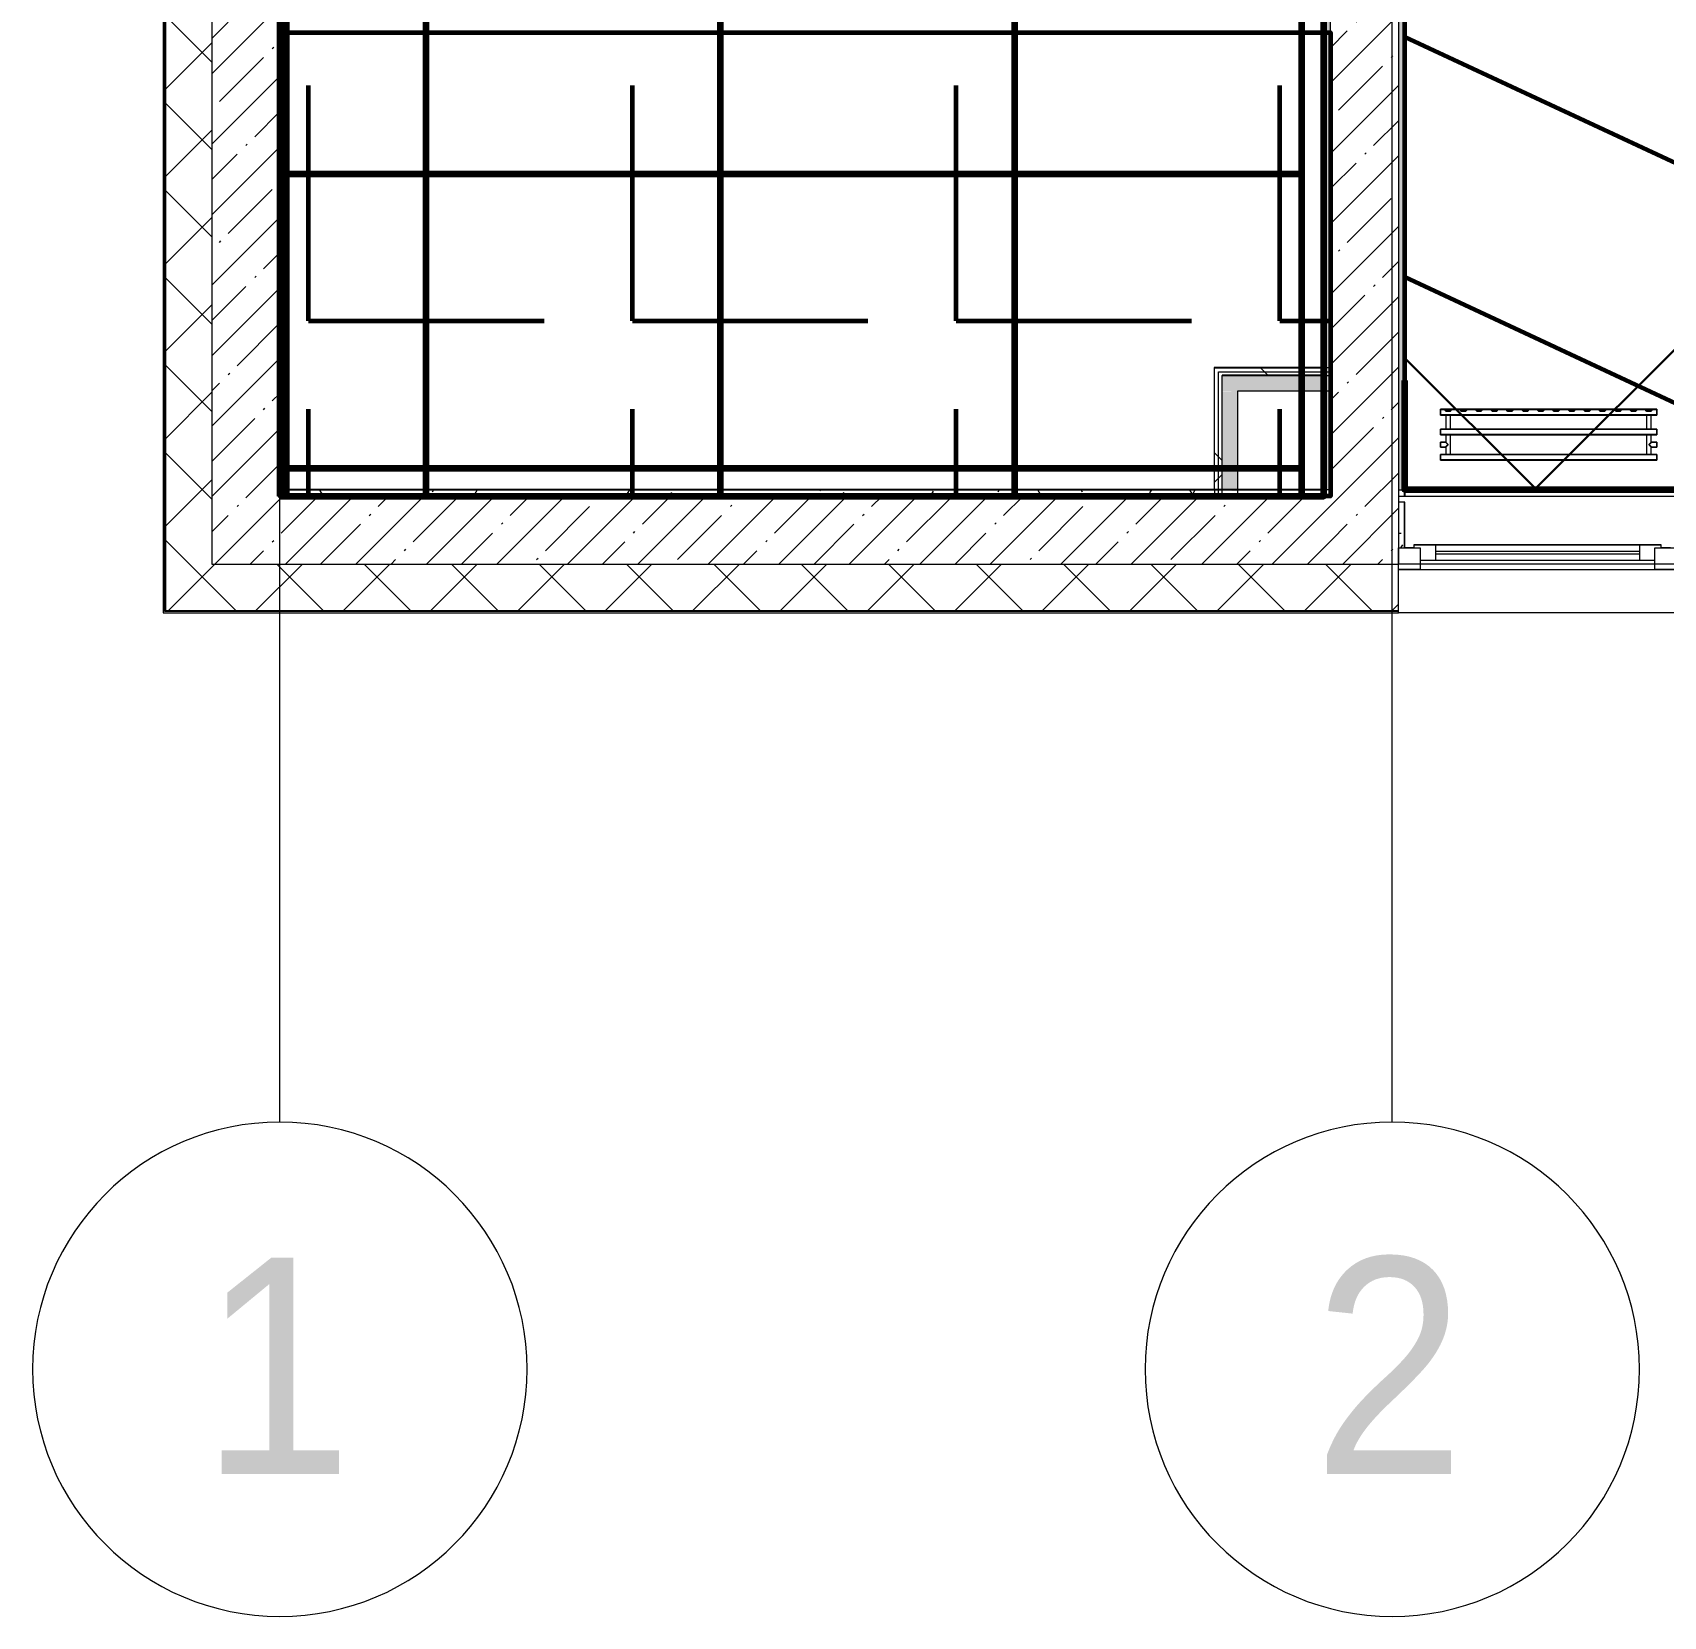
# Model space of a CAD drawing. Header units: millimetres. Extents: x -164500 to 426394, y -23753 to 102118.
# Drawn here: x 148082 to 153359, y -3507 to 1619 of the extents above; entities that cross this region are included whole.
import ezdxf

# ---------------------------------------------------------------- set-up
doc = ezdxf.new("R2010")
doc.units = ezdxf.units.MM
for name, color, linetype, lineweight in [('0) шлифовка', 5, 'Continuous', 60), ('1.4) Плинтус ПЛ-4', 6, 'Continuous', 60), ('336 лестницы', 150, 'Continuous', 120), ('374 ПК-4', 211, 'Continuous', 120), ('474 плитка КР-1.1 лестницы', 150, 'Continuous', 60), ('5.3) Л-7 Линолеум 4 вып', 230, 'Continuous', 30), ('7.7) Плинтус', 222, 'Continuous', 90), ('A-GLAZ', 7, 'Continuous', 9), ('A-GLAZ-1', 7, 'Continuous', 5), ('A-WALL', 7, 'Continuous', 5), ('I-WALL', 7, 'Continuous', 5), ('S-STRS-MBND', 7, 'Continuous', 9), ('Оси', 7, 'Continuous', 9), ('Оси-1', 7, 'Continuous', 20)]:
    doc.layers.add(name, color=color, linetype=linetype, lineweight=lineweight)
doc.layers.add('2) защита вин плитк', color=6, linetype='Continuous')
doc.layers.add('3.2.3) Нал-ой пол 4 вып', color=3, linetype='Continuous')
for name, color, linetype, lineweight, true_color in [('A-WALL-1', 9, 'Continuous', 5, 0x808080), ('A-WALL-FNSH-1', 9, 'Continuous', 5, 0x808080), ('M-EQPM-1', 7, 'Continuous', 9, 0xb2b2b2)]:
    doc.layers.add(name, color=color, linetype=linetype, lineweight=lineweight, true_color=true_color)
doc.styles.add('Arial', font='arial.ttf', dxfattribs={"width": 0.9, "height": 700})
pattern_1 = [(45, (148772.12, -0.94), (-141.42136, 141.42136), []), (135, (148772.12, -0.94), (-141.42136, -141.42136), [])]
pattern_2 = [(45, (148772.12, -0.94), (-114.0493, 114.0493), []), (45, (148886.17, -0.94), (-114.0493, 114.0493), [201.612, -40.322, 6.706, -33.617])]
pattern_3 = [(0, (148772.123, -0.94), (243.84, 60.96), [20.117, -162.763, 20.117, -162.763, -975.36]), (0, (148772.123, -0.94), (243.84, 60.96), [-365.76, 20.117, -345.643, 20.117, -162.763, -426.72]), (0, (148772.123, -0.94), (243.84, 60.96), [-914.4, 20.117, -101.803, 20.117, -284.683]), (120, (148863.563, 29.54), (-174.7129, 180.69163), [20.117, -162.763, 20.117, -162.763, -975.36]), (120, (148863.563, 29.54), (-174.7129, 180.69163), [-365.76, 20.117, -345.643, 20.117, -162.763, -426.72]), (120, (148863.563, 29.54), (-174.7129, 180.69163), [-914.4, 20.117, -101.803, 20.117, -284.683]), (240, (148894.043, 151.46), (-69.1271, -241.65163), [20.117, -162.763, 20.117, -162.763, -975.36]), (240, (148894.043, 151.46), (-69.1271, -241.65163), [-365.76, 20.117, -345.643, 20.117, -162.763, -426.72]), (240, (148894.043, 151.46), (-69.1271, -241.65163), [-914.4, 20.117, -101.803, 20.117, -284.683])]
pattern_4 = [(45, (148772.12, -0.94), (-212.132, 212.132), []), (135, (148772.12, -0.94), (-212.132, -212.132), [])]
pattern_5 = [(45, (148903.1, 14959), (-1347.04, 1347.04), [])]

# ---------------------------------------------------------------- blocks, each defined once
blk = doc.blocks.new('radiator_prado_classic_z_tip_30_po exemplyaru - Classic Z Тип 30-500-30677903-Объем проектирования 2 этажа')
at = {"layer": 'M-EQPM-1'}
for p, q in [((0, -64), (0, -82)), ((0, -64), (700, -64)), ((700, -64), (0, -64)), ((0, -82), (0, -64)), ((0, -82), (700, -82)), ((18.5, -82), (0, -82)), ((17.5, -82), (17.5, -106.5)), ((17.5, -82), (17.5, -106.5)), ((17.5, -82), (17.8, -82)), ((18.5, -82), (17.5, -82)), ((17.5, -82), (18.5, -82)), ((19.7, -82), (17.5, -82)), ((17.8, -82), (18.5, -82)), ((18.5, -82), (32.2, -82)), ((23.1, -82), (18.5, -82)), ((18.5, -82), (19.7, -82)), ((19.7, -82), (32.2, -82)), ((32.5, -82), (19.7, -82)), ((32.2, -82), (23.1, -82)), ((32.2, -82), (32.5, -82)), ((32.5, -82), (32.2, -82)), ((32.2, -82), (32.5, -82)), ((667.8, -82), (32.2, -82)), ((32.5, -146), (32.5, -82)), ((32.5, -146), (32.5, -82)), ((667.5, -82), (667.5, -146)), ((667.5, -82), (667.5, -146)), ((667.5, -82), (667.8, -82)), ((681.5, -82), (667.5, -82)), ((667.5, -82), (667.8, -82)), ((667.8, -82), (667.5, -82)), ((667.8, -82), (681.5, -82)), ((667.8, -82), (681.5, -82)), ((668.5, -82), (667.8, -82)), ((669.7, -82), (668.5, -82)), ((671.2, -82), (669.7, -82)), ((681.5, -82), (671.2, -82)), ((681.5, -82), (682.5, -82)), ((682.5, -82), (681.5, -82)), ((681.5, -82), (682.5, -82)), ((682.5, -82), (681.5, -82)), ((700, -82), (681.5, -82)), ((682.5, -106.5), (682.5, -82)), ((682.5, -106.5), (682.5, -82)), ((700, -82), (700, -64)), ((700, -64), (700, -82)), ((17.5, -106.5), (0, -106.5)), ((17.5, -106.5), (0, -106.5)), ((0, -121.5), (0, -106.5)), ((0, -106.5), (0, -107.5)), ((0, -107.5), (0, -110.3)), ((0, -107.5), (0, -108.7)), ((0, -110.3), (0, -107.5)), ((0, -107.5), (0, -107.5)), ((0, -108.7), (0, -110.3)), ((0, -110.3), (0, -120.5)), ((0, -110.3), (0, -114)), ((0, -114), (0, -110.3)), ((0, -114), (0, -117.8)), ((0, -120.5), (0, -114)), ((0, -117.8), (0, -119.3)), ((0, -119.3), (0, -120.5)), ((0, -120.5), (0, -121.5)), ((0, -120.5), (0, -120.5)), ((0, -121.5), (17.5, -121.5)), ((0, -121.5), (17.5, -121.5)), ((0, -146), (0, -164)), ((700, -146), (0, -146)), ((0, -146), (18.5, -146)), ((0, -164), (0, -146)), ((17.5, -121.5), (17.5, -146)), ((17.5, -121.5), (17.5, -146)), ((17.8, -146), (17.5, -146)), ((17.5, -146), (18.5, -146)), ((18.5, -146), (17.5, -146)), ((17.5, -146), (19.7, -146)), ((18.5, -146), (17.8, -146)), ((32.2, -146), (18.5, -146)), ((18.5, -146), (19.7, -146)), ((31.5, -146), (18.5, -146)), ((19.7, -146), (23.1, -146)), ((19.7, -146), (32.5, -146)), ((23.1, -146), (25, -146)), ((25, -146), (32.2, -146)), ((32.2, -146), (31.5, -146)), ((32.5, -146), (32.2, -146)), ((32.2, -146), (32.5, -146)), ((32.5, -146), (32.2, -146)), ((32.2, -146), (667.8, -146)), ((667.8, -146), (667.5, -146)), ((667.5, -146), (681.5, -146)), ((667.8, -146), (667.5, -146)), ((667.5, -146), (667.8, -146)), ((669.7, -146), (667.8, -146)), ((681.5, -146), (667.8, -146)), ((667.8, -146), (668.5, -146)), ((668.5, -146), (681.5, -146)), ((673.1, -146), (669.7, -146)), ((676.9, -146), (673.1, -146)), ((681.5, -146), (676.9, -146)), ((682.2, -146), (681.5, -146)), ((681.5, -146), (682.5, -146)), ((682.5, -146), (681.5, -146)), ((681.5, -146), (682.5, -146)), ((681.5, -146), (700, -146)), ((682.5, -146), (682.2, -146)), ((700, -106.5), (682.5, -106.5)), ((700, -106.5), (682.5, -106.5)), ((682.5, -146), (682.5, -121.5)), ((682.5, -121.5), (700, -121.5)), ((682.5, -146), (682.5, -121.5)), ((682.5, -121.5), (700, -121.5)), ((700, -107.5), (700, -106.5)), ((700, -106.5), (700, -121.5)), ((700, -107.5), (700, -106.5)), ((700, -106.5), (700, -107.5)), ((700, -120.5), (700, -107.5)), ((700, -120.5), (700, -107.5)), ((700, -107.5), (700, -110.3)), ((700, -110.3), (700, -114)), ((700, -114), (700, -117.8)), ((700, -117.8), (700, -120.5)), ((700, -121.5), (700, -120.5)), ((700, -121.5), (700, -120.5)), ((700, -120.5), (700, -121.5)), ((700, -164), (700, -146)), ((700, -146), (700, -164)), ((0, -164), (700, -164)), ((17.8, -164), (0, -164)), ((700, -210), (0, -210)), ((0, -210), (0, -228)), ((0, -228), (0, -210)), ((0, -210), (17.8, -210)), ((17.5, -164), (17.5, -210)), ((17.5, -164), (17.5, -210)), ((17.5, -164), (17.8, -164)), ((17.8, -164), (17.5, -164)), ((17.5, -164), (17.8, -164)), ((31.5, -164), (17.5, -164)), ((17.8, -210), (17.5, -210)), ((17.5, -210), (17.8, -210)), ((17.8, -210), (17.5, -210)), ((17.5, -210), (17.8, -210)), ((17.8, -164), (32.2, -164)), ((19.7, -164), (17.8, -164)), ((17.8, -164), (31.5, -164)), ((26.9, -210), (17.8, -210)), ((17.8, -210), (32.2, -210)), ((31.5, -210), (17.8, -210)), ((17.8, -210), (18.5, -210)), ((18.5, -210), (21.3, -210)), ((23.1, -164), (19.7, -164)), ((21.3, -210), (32.2, -210)), ((32.2, -164), (23.1, -164)), ((30.3, -210), (26.9, -210)), ((32.2, -210), (30.3, -210)), ((31.5, -164), (32.2, -164)), ((32.5, -164), (31.5, -164)), ((32.5, -210), (31.5, -210)), ((32.2, -164), (32.5, -164)), ((32.5, -164), (32.2, -164)), ((32.2, -164), (32.5, -164)), ((667.8, -164), (32.2, -164)), ((32.5, -210), (32.2, -210)), ((32.2, -210), (32.5, -210)), ((32.2, -210), (32.5, -210)), ((32.2, -210), (667.8, -210)), ((32.5, -210), (32.5, -164)), ((32.5, -210), (32.5, -164)), ((667.5, -164), (667.5, -210)), ((667.5, -164), (667.5, -210)), ((667.5, -164), (667.8, -164)), ((680.3, -164), (667.5, -164)), ((667.5, -164), (667.8, -164)), ((667.8, -164), (667.5, -164)), ((668.5, -210), (667.5, -210)), ((667.5, -210), (667.8, -210)), ((667.8, -210), (667.5, -210)), ((667.5, -210), (667.8, -210)), ((667.8, -164), (676.9, -164)), ((667.8, -164), (682.2, -164)), ((668.5, -164), (667.8, -164)), ((667.8, -210), (673.1, -210)), ((675, -210), (667.8, -210)), ((667.8, -210), (682.2, -210)), ((671.2, -164), (668.5, -164)), ((682.5, -210), (668.5, -210)), ((675, -164), (671.2, -164)), ((673.1, -210), (676.9, -210)), ((682.2, -164), (675, -164)), ((682.2, -210), (675, -210)), ((676.9, -164), (682.2, -164)), ((676.9, -210), (682.2, -210)), ((682.5, -164), (680.3, -164)), ((682.2, -164), (682.5, -164)), ((682.2, -164), (682.5, -164)), ((682.5, -164), (682.2, -164)), ((700, -164), (682.2, -164)), ((682.2, -210), (682.5, -210)), ((682.5, -210), (682.2, -210)), ((682.2, -210), (682.5, -210)), ((682.2, -210), (700, -210)), ((682.5, -210), (682.5, -164)), ((682.5, -210), (682.5, -164)), ((700, -228), (700, -210)), ((700, -210), (700, -228)), ((0, -228), (700, -228)), ((12.5, -228), (0, -228)), ((17.5, -223), (12.5, -228)), ((17.5, -223), (12.5, -228)), ((37.5, -228), (12.5, -228)), ((37.5, -228), (12.5, -228)), ((12.5, -228), (37.5, -228)), ((17.5, -223), (32.5, -223)), ((32.5, -223), (17.5, -223)), ((37.5, -228), (32.5, -223)), ((32.5, -223), (37.5, -228)), ((62.5, -228), (37.5, -228)), ((67.5, -223), (62.5, -228)), ((67.5, -223), (62.5, -228)), ((87.5, -228), (62.5, -228)), ((87.5, -228), (62.5, -228)), ((62.5, -228), (87.5, -228)), ((67.5, -223), (82.5, -223)), ((82.5, -223), (67.5, -223)), ((87.5, -228), (82.5, -223)), ((82.5, -223), (87.5, -228)), ((112.5, -228), (87.5, -228)), ((117.5, -223), (112.5, -228)), ((117.5, -223), (112.5, -228)), ((137.5, -228), (112.5, -228)), ((137.5, -228), (112.5, -228)), ((112.5, -228), (137.5, -228)), ((117.5, -223), (132.5, -223)), ((132.5, -223), (117.5, -223)), ((137.5, -228), (132.5, -223)), ((132.5, -223), (137.5, -228)), ((162.5, -228), (137.5, -228)), ((167.5, -223), (162.5, -228)), ((167.5, -223), (162.5, -228)), ((187.5, -228), (162.5, -228)), ((187.5, -228), (162.5, -228)), ((162.5, -228), (187.5, -228)), ((167.5, -223), (182.5, -223)), ((182.5, -223), (167.5, -223)), ((187.5, -228), (182.5, -223)), ((182.5, -223), (187.5, -228)), ((212.5, -228), (187.5, -228)), ((217.5, -223), (212.5, -228)), ((217.5, -223), (212.5, -228)), ((237.5, -228), (212.5, -228)), ((237.5, -228), (212.5, -228)), ((212.5, -228), (237.5, -228)), ((217.5, -223), (232.5, -223)), ((232.5, -223), (217.5, -223)), ((237.5, -228), (232.5, -223)), ((232.5, -223), (237.5, -228)), ((262.5, -228), (237.5, -228)), ((267.5, -223), (262.5, -228)), ((267.5, -223), (262.5, -228)), ((287.5, -228), (262.5, -228)), ((287.5, -228), (262.5, -228)), ((262.5, -228), (287.5, -228)), ((267.5, -223), (282.5, -223)), ((282.5, -223), (267.5, -223)), ((287.5, -228), (282.5, -223)), ((282.5, -223), (287.5, -228)), ((312.5, -228), (287.5, -228)), ((317.5, -223), (312.5, -228)), ((317.5, -223), (312.5, -228)), ((337.5, -228), (312.5, -228)), ((337.5, -228), (312.5, -228)), ((312.5, -228), (337.5, -228)), ((317.5, -223), (332.5, -223)), ((332.5, -223), (317.5, -223)), ((337.5, -228), (332.5, -223)), ((332.5, -223), (337.5, -228)), ((362.5, -228), (337.5, -228)), ((367.5, -223), (362.5, -228)), ((367.5, -223), (362.5, -228)), ((387.5, -228), (362.5, -228)), ((387.5, -228), (362.5, -228)), ((362.5, -228), (387.5, -228)), ((367.5, -223), (382.5, -223)), ((382.5, -223), (367.5, -223)), ((387.5, -228), (382.5, -223)), ((382.5, -223), (387.5, -228)), ((412.5, -228), (387.5, -228)), ((417.5, -223), (412.5, -228)), ((417.5, -223), (412.5, -228)), ((437.5, -228), (412.5, -228)), ((437.5, -228), (412.5, -228)), ((412.5, -228), (437.5, -228)), ((417.5, -223), (432.5, -223)), ((432.5, -223), (417.5, -223)), ((437.5, -228), (432.5, -223)), ((432.5, -223), (437.5, -228)), ((462.5, -228), (437.5, -228)), ((467.5, -223), (462.5, -228)), ((467.5, -223), (462.5, -228)), ((487.5, -228), (462.5, -228)), ((487.5, -228), (462.5, -228)), ((462.5, -228), (487.5, -228)), ((467.5, -223), (482.5, -223)), ((482.5, -223), (467.5, -223)), ((487.5, -228), (482.5, -223)), ((482.5, -223), (487.5, -228)), ((512.5, -228), (487.5, -228)), ((517.5, -223), (512.5, -228)), ((517.5, -223), (512.5, -228)), ((537.5, -228), (512.5, -228)), ((537.5, -228), (512.5, -228)), ((512.5, -228), (537.5, -228)), ((517.5, -223), (532.5, -223)), ((532.5, -223), (517.5, -223)), ((537.5, -228), (532.5, -223)), ((532.5, -223), (537.5, -228)), ((562.5, -228), (537.5, -228)), ((567.5, -223), (562.5, -228)), ((567.5, -223), (562.5, -228)), ((587.5, -228), (562.5, -228)), ((587.5, -228), (562.5, -228)), ((562.5, -228), (587.5, -228)), ((567.5, -223), (582.5, -223)), ((582.5, -223), (567.5, -223)), ((587.5, -228), (582.5, -223)), ((582.5, -223), (587.5, -228)), ((612.5, -228), (587.5, -228)), ((617.5, -223), (612.5, -228)), ((612.5, -228), (617.5, -223)), ((637.5, -228), (612.5, -228)), ((637.5, -228), (612.5, -228)), ((612.5, -228), (637.5, -228)), ((617.5, -223), (632.5, -223)), ((632.5, -223), (617.5, -223)), ((637.5, -228), (632.5, -223)), ((632.5, -223), (637.5, -228)), ((662.5, -228), (637.5, -228)), ((667.5, -223), (662.5, -228)), ((667.5, -223), (662.5, -228)), ((687.5, -228), (662.5, -228)), ((687.5, -228), (662.5, -228)), ((662.5, -228), (687.5, -228)), ((667.5, -223), (682.5, -223)), ((682.5, -223), (667.5, -223)), ((687.5, -228), (682.5, -223)), ((682.5, -223), (687.5, -228)), ((700, -228), (687.5, -228))]:
    blk.add_line(p, q, dxfattribs=at)
for points, knots in [([(18.5, -107.5), (18.4, -107.4), (18.3, -107.3), (18.1, -107.1), (17.9, -106.9), (17.8, -106.8), (17.7, -106.7), (17.5, -106.5), (17.5, -106.5), (17.5, -106.5)], [0.7142857, 0.7142857, 0.7142857, 0.7142857, 0.75, 0.7857143, 0.8214286, 0.8571429, 0.8928571, 0.9285714, 1, 1, 1, 1]), ([(17.5, -106.5), (17.5, -106.5), (17.5, -106.5), (17.7, -106.7), (17.8, -106.8), (17.9, -106.9), (18.1, -107.1), (18.3, -107.3), (18.4, -107.4), (18.5, -107.5)], [0, 0, 0, 0, 0.0714286, 0.1071429, 0.1428571, 0.1785714, 0.2142857, 0.25, 0.2857143, 0.2857143, 0.2857143, 0.2857143]), ([(17.5, -106.5), (17.5, -106.5), (17.5, -106.5), (17.7, -106.7), (17.8, -106.8), (17.9, -106.9), (18.1, -107.1), (18.3, -107.3), (18.4, -107.4), (18.5, -107.5)], [0, 0, 0, 0, 0.0714286, 0.1071429, 0.1428571, 0.1785714, 0.2142857, 0.25, 0.2857143, 0.2857143, 0.2857143, 0.2857143]), ([(25, -114), (24.5, -113.5), (23.6, -112.6), (22.4, -111.4), (21.6, -110.6), (21.1, -110.1), (20.8, -109.8), (20.5, -109.5), (20.2, -109.2), (19.8, -108.9), (19.6, -108.6), (19.3, -108.3), (19, -108), (18.7, -107.7), (18.5, -107.5), (18.3, -107.3), (18.1, -107.1), (17.9, -106.9), (17.8, -106.8), (17.7, -106.7), (17.5, -106.5), (17.5, -106.5), (17.5, -106.5)], [0, 0, 0, 0, 0.142857, 0.285714, 0.357143, 0.392857, 0.428571, 0.464286, 0.5, 0.535714, 0.571429, 0.607143, 0.642857, 0.678571, 0.714286, 0.75, 0.785714, 0.821429, 0.857143, 0.892857, 0.928571, 1, 1, 1, 1]), ([(17.5, -121.5), (17.5, -121.5), (17.5, -121.5), (17.7, -121.3), (17.8, -121.2), (17.9, -121.1), (18.1, -120.9), (18.3, -120.7), (18.5, -120.5), (18.7, -120.3), (19, -120), (19.3, -119.7), (19.6, -119.4), (19.8, -119.1), (20.3, -118.7), (20.7, -118.3), (21.1, -117.9), (21.6, -117.4), (22.4, -116.6), (23.6, -115.4), (24.5, -114.5), (25, -114)], [0, 0, 0, 0, 0.071429, 0.107143, 0.142857, 0.178571, 0.214286, 0.25, 0.285714, 0.321429, 0.357143, 0.392857, 0.428571, 0.464286, 0.5, 0.571429, 0.607143, 0.642857, 0.714286, 0.857143, 1, 1, 1, 1]), ([(17.5, -121.5), (17.5, -121.5), (17.5, -121.5), (17.7, -121.3), (17.8, -121.2), (17.9, -121.1), (18.1, -120.9), (18.3, -120.7), (18.4, -120.6), (18.5, -120.5)], [0, 0, 0, 0, 0.0714286, 0.1071429, 0.1428571, 0.1785714, 0.2142857, 0.25, 0.2857143, 0.2857143, 0.2857143, 0.2857143]), ([(18.5, -120.5), (18.4, -120.6), (18.3, -120.7), (18.1, -120.9), (17.9, -121.1), (17.8, -121.2), (17.7, -121.3), (17.5, -121.5), (17.5, -121.5), (17.5, -121.5)], [0.7142857, 0.7142857, 0.7142857, 0.7142857, 0.75, 0.7857143, 0.8214286, 0.8571429, 0.8928571, 0.9285714, 1, 1, 1, 1]), ([(18.5, -120.5), (18.4, -120.6), (18.3, -120.7), (18.1, -120.9), (17.9, -121.1), (17.8, -121.2), (17.7, -121.3), (17.5, -121.5), (17.5, -121.5), (17.5, -121.5)], [0.7142857, 0.7142857, 0.7142857, 0.7142857, 0.75, 0.7857143, 0.8214286, 0.8571429, 0.8928571, 0.9285714, 1, 1, 1, 1]), ([(22.1, -111.1), (21.9, -110.9), (21.6, -110.6), (21.1, -110.1), (20.8, -109.8), (20.5, -109.5), (20.2, -109.2), (19.9, -108.8), (19.7, -108.7), (19.6, -108.6)], [0.2857143, 0.2857143, 0.2857143, 0.2857143, 0.3571429, 0.3928571, 0.4285714, 0.4642857, 0.5, 0.5357143, 0.5714286, 0.5714286, 0.5714286, 0.5714286]), ([(19.6, -108.6), (19.7, -108.7), (19.9, -108.8), (20.3, -109.3), (20.7, -109.7), (21.1, -110.1), (21.6, -110.6), (21.9, -110.9), (22.1, -111.1)], [0.4285714, 0.4285714, 0.4285714, 0.4285714, 0.4642857, 0.5, 0.5714286, 0.6071429, 0.6428571, 0.7142857, 0.7142857, 0.7142857, 0.7142857]), ([(19.6, -108.6), (19.7, -108.7), (19.8, -108.9), (20.3, -109.3), (20.6, -109.6), (20.8, -109.8)], [0.4285714, 0.4285714, 0.4285714, 0.4285714, 0.4642857, 0.5, 0.5714286, 0.5714286, 0.5714286, 0.5714286]), ([(19.6, -119.4), (19.7, -119.3), (19.9, -119.2), (20.3, -118.7), (20.7, -118.3), (21.1, -117.9), (21.6, -117.4), (21.9, -117.1), (22.1, -116.9)], [0.4285714, 0.4285714, 0.4285714, 0.4285714, 0.4642857, 0.5, 0.5714286, 0.6071429, 0.6428571, 0.7142857, 0.7142857, 0.7142857, 0.7142857]), ([(22.1, -116.9), (21.9, -117.1), (21.6, -117.4), (21.1, -117.9), (20.8, -118.2), (20.5, -118.5), (20.2, -118.8), (19.9, -119.2), (19.7, -119.3), (19.6, -119.4)], [0.2857143, 0.2857143, 0.2857143, 0.2857143, 0.3571429, 0.3928571, 0.4285714, 0.4642857, 0.5, 0.5357143, 0.5714286, 0.5714286, 0.5714286, 0.5714286]), ([(22.1, -116.9), (21.9, -117.1), (21.6, -117.4), (21.1, -117.9), (20.8, -118.2), (20.5, -118.5), (20.2, -118.8), (19.8, -119.1), (19.7, -119.3), (19.6, -119.4)], [0.2857143, 0.2857143, 0.2857143, 0.2857143, 0.3571429, 0.3928571, 0.4285714, 0.4642857, 0.5, 0.5357143, 0.5714286, 0.5714286, 0.5714286, 0.5714286]), ([(20.8, -109.8), (20.9, -109.9), (21.1, -110.1), (21.6, -110.6), (21.9, -110.9), (22.1, -111.1)], [0.5714286, 0.5714286, 0.5714286, 0.5714286, 0.6071429, 0.6428571, 0.7142857, 0.7142857, 0.7142857, 0.7142857]), ([(675, -114), (675.5, -113.5), (676.4, -112.6), (677.6, -111.4), (678.4, -110.6), (678.9, -110.1), (679.2, -109.8), (679.5, -109.5), (679.8, -109.2), (680.1, -108.8), (680.4, -108.6), (680.7, -108.3), (681, -108), (681.3, -107.7), (681.5, -107.5), (681.7, -107.3), (681.9, -107.1), (682.1, -106.9), (682.2, -106.8), (682.3, -106.7), (682.5, -106.5), (682.5, -106.5), (682.5, -106.5)], [0, 0, 0, 0, 0.142857, 0.285714, 0.357143, 0.392857, 0.428571, 0.464286, 0.5, 0.535714, 0.571429, 0.607143, 0.642857, 0.678571, 0.714286, 0.75, 0.785714, 0.821429, 0.857143, 0.892857, 0.928571, 1, 1, 1, 1]), ([(682.5, -121.5), (682.5, -121.5), (682.5, -121.5), (682.3, -121.3), (682.2, -121.2), (682.1, -121.1), (681.9, -120.9), (681.7, -120.7), (681.5, -120.5), (681.3, -120.3), (681, -120), (680.7, -119.7), (680.4, -119.4), (680.1, -119.2), (679.7, -118.7), (679.3, -118.3), (678.9, -117.9), (678.4, -117.4), (677.6, -116.6), (676.4, -115.4), (675.5, -114.5), (675, -114)], [0, 0, 0, 0, 0.071429, 0.107143, 0.142857, 0.178571, 0.214286, 0.25, 0.285714, 0.321429, 0.357143, 0.392857, 0.428571, 0.464286, 0.5, 0.571429, 0.607143, 0.642857, 0.714286, 0.857143, 1, 1, 1, 1]), ([(680.4, -108.6), (680.3, -108.7), (680.1, -108.8), (679.7, -109.3), (679.3, -109.7), (678.9, -110.1), (678.4, -110.6), (678.1, -110.9), (677.9, -111.1)], [0.4285714, 0.4285714, 0.4285714, 0.4285714, 0.4642857, 0.5, 0.5714286, 0.6071429, 0.6428571, 0.7142857, 0.7142857, 0.7142857, 0.7142857]), ([(680.4, -108.6), (680.3, -108.7), (680.1, -108.8), (679.7, -109.3), (679.3, -109.7), (678.9, -110.1), (678.4, -110.6), (678.1, -110.9), (677.9, -111.1)], [0.4285714, 0.4285714, 0.4285714, 0.4285714, 0.4642857, 0.5, 0.5714286, 0.6071429, 0.6428571, 0.7142857, 0.7142857, 0.7142857, 0.7142857]), ([(677.9, -111.1), (678.1, -110.9), (678.4, -110.6), (678.9, -110.1), (679.1, -109.9), (679.2, -109.8)], [0.2857143, 0.2857143, 0.2857143, 0.2857143, 0.3571429, 0.3928571, 0.4285714, 0.4285714, 0.4285714, 0.4285714]), ([(677.9, -116.9), (678.1, -117.1), (678.4, -117.4), (678.9, -117.9), (679.2, -118.2), (679.5, -118.5), (679.8, -118.8), (680.1, -119.2), (680.3, -119.3), (680.4, -119.4)], [0.2857143, 0.2857143, 0.2857143, 0.2857143, 0.3571429, 0.3928571, 0.4285714, 0.4642857, 0.5, 0.5357143, 0.5714286, 0.5714286, 0.5714286, 0.5714286]), ([(677.9, -116.9), (678.1, -117.1), (678.4, -117.4), (678.9, -117.9), (679.2, -118.2), (679.5, -118.5), (679.8, -118.8), (680.1, -119.2), (680.3, -119.3), (680.4, -119.4)], [0.2857143, 0.2857143, 0.2857143, 0.2857143, 0.3571429, 0.3928571, 0.4285714, 0.4642857, 0.5, 0.5357143, 0.5714286, 0.5714286, 0.5714286, 0.5714286]), ([(680.4, -119.4), (680.3, -119.3), (680.1, -119.2), (679.7, -118.7), (679.3, -118.3), (678.9, -117.9), (678.4, -117.4), (678.1, -117.1), (677.9, -116.9)], [0.4285714, 0.4285714, 0.4285714, 0.4285714, 0.4642857, 0.5, 0.5714286, 0.6071429, 0.6428571, 0.7142857, 0.7142857, 0.7142857, 0.7142857]), ([(682.5, -106.5), (682.5, -106.5), (682.5, -106.5), (682.3, -106.7), (682.2, -106.8), (682.1, -106.9), (681.9, -107.1), (681.7, -107.3), (681.6, -107.4), (681.5, -107.5)], [0, 0, 0, 0, 0.0714286, 0.1071429, 0.1428571, 0.1785714, 0.2142857, 0.25, 0.2857143, 0.2857143, 0.2857143, 0.2857143]), ([(682.5, -106.5), (682.5, -106.5), (682.5, -106.5), (682.3, -106.7), (682.2, -106.8), (682.1, -106.9), (681.9, -107.1), (681.7, -107.3), (681.6, -107.4), (681.5, -107.5)], [0, 0, 0, 0, 0.0714286, 0.1071429, 0.1428571, 0.1785714, 0.2142857, 0.25, 0.2857143, 0.2857143, 0.2857143, 0.2857143]), ([(681.5, -107.5), (681.6, -107.4), (681.7, -107.3), (681.9, -107.1), (682.1, -106.9), (682.2, -106.8), (682.3, -106.7), (682.5, -106.5), (682.5, -106.5), (682.5, -106.5)], [0.7142857, 0.7142857, 0.7142857, 0.7142857, 0.75, 0.7857143, 0.8214286, 0.8571429, 0.8928571, 0.9285714, 1, 1, 1, 1]), ([(681.5, -120.5), (681.6, -120.6), (681.7, -120.7), (681.9, -120.9), (682.1, -121.1), (682.2, -121.2), (682.3, -121.3), (682.5, -121.5), (682.5, -121.5), (682.5, -121.5)], [0.7142857, 0.7142857, 0.7142857, 0.7142857, 0.75, 0.7857143, 0.8214286, 0.8571429, 0.8928571, 0.9285714, 1, 1, 1, 1]), ([(681.5, -120.5), (681.6, -120.6), (681.7, -120.7), (681.9, -120.9), (682.1, -121.1), (682.2, -121.2), (682.3, -121.3), (682.5, -121.5), (682.5, -121.5), (682.5, -121.5)], [0.7142857, 0.7142857, 0.7142857, 0.7142857, 0.75, 0.7857143, 0.8214286, 0.8571429, 0.8928571, 0.9285714, 1, 1, 1, 1]), ([(682.5, -121.5), (682.5, -121.5), (682.5, -121.5), (682.3, -121.3), (682.2, -121.2), (682.1, -121.1), (681.9, -120.9), (681.7, -120.7), (681.6, -120.6), (681.5, -120.5)], [0, 0, 0, 0, 0.0714286, 0.1071429, 0.1428571, 0.1785714, 0.2142857, 0.25, 0.2857143, 0.2857143, 0.2857143, 0.2857143])]:
    blk.add_open_spline(points, degree=3, knots=knots, dxfattribs=at)
for points in [[(19.6, -108.6), (19.5, -108.5), (19.3, -108.3), (19, -108), (18.7, -107.7), (18.6, -107.6), (18.5, -107.5)], [(18.5, -107.5), (18.6, -107.6), (18.7, -107.7), (19, -108), (19.3, -108.3), (19.5, -108.5), (19.6, -108.6)], [(18.5, -107.5), (18.6, -107.6), (18.7, -107.7), (19, -108), (19.3, -108.3), (19.5, -108.5), (19.6, -108.6)], [(18.5, -120.5), (18.6, -120.4), (18.7, -120.3), (19, -120), (19.3, -119.7), (19.5, -119.5), (19.6, -119.4)], [(19.6, -119.4), (19.5, -119.5), (19.3, -119.7), (19, -120), (18.7, -120.3), (18.6, -120.4), (18.5, -120.5)], [(19.6, -119.4), (19.5, -119.5), (19.3, -119.7), (19, -120), (18.7, -120.3), (18.6, -120.4), (18.5, -120.5)], [(25, -114), (24.5, -113.5), (23.6, -112.6), (22.6, -111.6), (22.1, -111.1)], [(22.1, -111.1), (22.6, -111.6), (23.1, -112.1), (23.6, -112.6)], [(22.1, -111.1), (22.6, -111.6), (23.6, -112.6), (24.5, -113.5), (25, -114)], [(22.1, -116.9), (22.6, -116.4), (23.6, -115.4), (24.5, -114.5), (25, -114)], [(25, -114), (24.5, -114.5), (23.6, -115.4), (22.6, -116.4), (22.1, -116.9)], [(23.6, -115.4), (23.1, -115.9), (22.6, -116.4), (22.1, -116.9)], [(23.6, -112.6), (24, -113), (24.5, -113.5), (25, -114)], [(25, -114), (24.5, -114.5), (24, -115), (23.6, -115.4)], [(677.9, -111.1), (677.4, -111.6), (676.4, -112.6), (675.5, -113.5), (675, -114)], [(677.9, -111.1), (677.4, -111.6), (676.4, -112.6), (675.5, -113.5), (675, -114)], [(675, -114), (675.5, -113.5), (676, -113), (676.4, -112.6)], [(675, -114), (675.5, -114.5), (676.4, -115.4), (677.4, -116.4), (677.9, -116.9)], [(675, -114), (675.5, -114.5), (676.4, -115.4), (677.4, -116.4), (677.9, -116.9)], [(677.9, -116.9), (677.4, -116.4), (676.4, -115.4), (675.5, -114.5), (675, -114)], [(676.4, -112.6), (676.9, -112.1), (677.4, -111.6), (677.9, -111.1)], [(679.2, -109.8), (679.3, -109.7), (679.5, -109.5), (679.8, -109.2), (680.1, -108.8), (680.3, -108.7), (680.4, -108.6)], [(681.5, -107.5), (681.4, -107.6), (681.3, -107.7), (681, -108), (680.7, -108.3), (680.5, -108.5), (680.4, -108.6)], [(681.5, -107.5), (681.4, -107.6), (681.3, -107.7), (681, -108), (680.7, -108.3), (680.5, -108.5), (680.4, -108.6)], [(680.4, -108.6), (680.5, -108.5), (680.7, -108.3), (681, -108), (681.3, -107.7), (681.4, -107.6), (681.5, -107.5)], [(680.4, -119.4), (680.5, -119.5), (680.7, -119.7), (681, -120), (681.3, -120.3), (681.4, -120.4), (681.5, -120.5)], [(680.4, -119.4), (680.5, -119.5), (680.7, -119.7), (681, -120), (681.3, -120.3), (681.4, -120.4), (681.5, -120.5)], [(681.5, -120.5), (681.4, -120.4), (681.3, -120.3), (681, -120), (680.7, -119.7), (680.5, -119.5), (680.4, -119.4)]]:
    blk.add_open_spline(points, degree=3, dxfattribs=at)
blk = doc.blocks.new('120_Окно_СКБ_1Ст - 120_Окно_СКБ_1Ст 900х2500_h_-22445987-Объем проектирования 2 этажа')
at = {"layer": 'A-GLAZ'}
for p, q in [((-450, -127), (-450, -57)), ((-450, -57), (-380, -57)), ((-380, -57), (-380, -127)), ((380, -87), (-380, -87)), ((-380, -87), (-380, -127)), ((-330, -137), (-330, -87)), ((330, -137), (330, -87)), ((380, -127), (380, -57)), ((380, -57), (450, -57)), ((380, -127), (380, -87)), ((450, -57), (450, -127)), ((-380, -127), (-450, -127)), ((-380, -127), (-400, -127)), ((-400, -127), (-400, -137)), ((-400, -137), (400, -137)), ((400, -137), (-400, -137)), ((450, -127), (380, -127)), ((400, -127), (380, -127)), ((400, -137), (400, -127))]:
    blk.add_line(p, q, dxfattribs=at)
at = {"layer": 'A-GLAZ-1'}
for p, q in [((450, -57), (-450, -57)), ((-430, -127), (-400, -127)), ((-330, -107), (330, -107)), ((330, -117), (-330, -117)), ((400, -127), (430, -127))]:
    blk.add_line(p, q, dxfattribs=at)
blk = doc.blocks.new('Ось сетки - D8-29747960-Объем проектирования 2 этажа')
at = {"layer": 'Оси-1'}
for start, end in [(360, 180), (180, 360)]:
    blk.add_arc((0, 0), 4, start, end, dxfattribs=at)

msp = doc.modelspace()

# ---------------------------------------------------------------- hatches: boundary and pattern name
at = {"layer": '0) шлифовка', "true_color": 0x2776bb}
h = msp.add_hatch(dxfattribs=at)
h.set_pattern_fill('ANSI31', color=152, scale=222, angle=110)
h.set_pattern_definition([(155, (148903.1, 14959), (-297.882, -638.81), [])])
h.paths.add_polyline_path([(156811.123, 7279), (156411.123, 7279), (156411.123, 7679), (152523.123, 7679), (152523.123, 141), (153402.123, 141), (155581.123, 141), (155581.123, 500), (155581.123, 521), (157053.123, 521), (157053.123, 141), (160431.123, 141), (160431.123, 521), (161161.123, 521), (161161.123, 7049), (160224.123, 7049), (160224.123, 7672), (159440.123, 7672), (159440.123, 7050), (159440.123, 7049), (158531.123, 7049), (158531.123, 7679), (157653.123, 7679), (157653.123, 7049), (156811.123, 7049)])
at = {"layer": '2) защита вин плитк'}
h = msp.add_hatch(dxfattribs=at)
h.set_pattern_fill('ANSI31', color=256, scale=600)
h.set_pattern_definition(pattern_5)
h.paths.add_polyline_path([(156811.123, 7279), (156411.123, 7279), (156411.123, 7679), (152523.123, 7679), (152523.123, 141), (153402.123, 141), (155581.123, 141), (155581.123, 500), (155581.123, 521), (157053.123, 521), (157053.123, 141), (160431.123, 141), (160431.123, 521), (161161.123, 521), (161161.123, 7049), (160224.123, 7049), (160224.123, 7672), (159440.123, 7672), (159440.123, 7050), (159440.123, 7049), (158531.123, 7049), (158531.123, 7679), (157653.123, 7679), (157653.123, 7049), (156811.123, 7049)])
at = {"layer": '3.2.3) Нал-ой пол 4 вып'}
h = msp.add_hatch(dxfattribs=at)
h.set_pattern_fill('ANSI31', color=256, scale=600)
h.set_pattern_definition(pattern_5)
h.paths.add_polyline_path([(156811.123, 7279), (156411.123, 7279), (156411.123, 7679), (152523.123, 7679), (152523.123, 141), (153402.123, 141), (155581.123, 141), (155581.123, 500), (155581.123, 521), (157053.123, 521), (157053.123, 141), (160431.123, 141), (160431.123, 521), (161161.123, 521), (161161.123, 7049), (160224.123, 7049), (160224.123, 7672), (159440.123, 7672), (159440.123, 7050), (159440.123, 7049), (158531.123, 7049), (158531.123, 7679), (157653.123, 7679), (157653.123, 7049), (156811.123, 7049)])
at = {"layer": '336 лестницы'}
h = msp.add_hatch(dxfattribs=at)
h.set_pattern_fill('ANSI37', color=256, scale=300, angle=45)
h.set_pattern_definition([(90, (205553.1, 26879), (-952.5, 0), []), (180, (205553.1, 26879), (-6e-14, -952.5), [])])
h.paths.add_polyline_path([(148882.123, 119.059), (152189.047, 119.059), (152189.047, 5362.834), (148882.123, 5362.834)])
at = {"layer": '474 плитка КР-1.1 лестницы'}
h = msp.add_hatch(dxfattribs=at)
h.set_pattern_fill('ANGLE', color=256, scale=150)
h.set_pattern_definition([(0, (205553.1, 26879), (0, 1047.75), [762, -285.75]), (90, (205553.1, 26879), (-1047.75, 6e-14), [762, -285.75])])
h.paths.add_polyline_path([(148882.123, 1619.059), (152282.123, 1619.059), (152282.123, 119.059), (148882.123, 119.059)])
at = {"layer": '5.3) Л-7 Линолеум 4 вып'}
h = msp.add_hatch(dxfattribs=at)
h.set_pattern_fill('ANSI37', color=256, scale=600)
h.set_pattern_definition([(45, (148903.1, 14959), (-1347.04, 1347.04), []), (135, (148903.1, 14959), (-1347.04, -1347.04), [])])
h.paths.add_polyline_path([(156811.123, 7279), (156411.123, 7279), (156411.123, 7679), (152523.123, 7679), (152523.123, 141), (153402.123, 141), (155581.123, 141), (155581.123, 500), (155581.123, 521), (157053.123, 521), (157053.123, 141), (160431.123, 141), (160431.123, 521), (161161.123, 521), (161161.123, 7049), (160224.123, 7049), (160224.123, 7672), (159440.123, 7672), (159440.123, 7050), (159440.123, 7049), (158531.123, 7049), (158531.123, 7679), (157653.123, 7679), (157653.123, 7049), (156811.123, 7049)])
at = {"layer": 'A-WALL'}
h = msp.add_hatch(dxfattribs=at)
h.set_pattern_fill('FP_24', color=256, style=0, pattern_type=2)
h.set_pattern_definition(pattern_1)
h.paths.add_polyline_path([(148662.123, -100.941), (148662.123, 5219.059), (148512.123, 5219.059), (148512.123, -100.941)])
h.paths.add_polyline_path([(148644.123, 7319.059), (148662.123, 7319.059), (148662.123, 8519.059), (148512.123, 8519.059), (148512.123, 7319.059)])
h.paths.add_polyline_path([(148512.123, 10619.059), (148662.123, 10619.059), (148662.123, 11519.059), (148512.123, 11519.059), (148512.123, 10848.945)])
h.paths.add_polyline_path([(148512.123, 13119.059), (148662.123, 13119.059), (148662.123, 15349.059), (148512.123, 15349.059), (148512.123, 13925.641)])
h = msp.add_hatch(dxfattribs=at)
h.set_pattern_fill('FP_24', color=256, style=0, pattern_type=2)
h.set_pattern_definition(pattern_1)
h.paths.add_polyline_path([(224252.123, -250.941), (224472.123, -250.941), (224472.123, -100.941), (220332.123, -100.941), (220332.123, -250.941), (224048.58, -250.941)])
h.paths.add_polyline_path([(216098.502, -250.941), (219432.123, -250.941), (219432.123, -100.941), (215832.123, -100.941), (215832.123, -250.941)])
h.paths.add_polyline_path([(214182.123, -250.941), (214932.123, -250.941), (214932.123, -100.941), (213932.123, -100.941), (213932.123, -250.941)])
h.paths.add_polyline_path([(210182.123, -250.941), (210832.123, -250.941), (210832.123, -100.941), (209682.123, -100.941), (209682.123, -250.941)])
h.paths.add_polyline_path([(207582.123, -250.941), (207582.123, -100.941), (206832.123, -100.941), (206832.123, -250.941), (207425.689, -250.941)])
h.paths.add_polyline_path([(205182.123, -250.941), (205932.123, -250.941), (205932.123, -100.941), (205182.123, -100.941), (205182.123, -118.941)])
h.paths.add_polyline_path([(200682.123, -250.941), (202082.123, -250.941), (202082.123, -100.941), (200682.123, -100.941)])
h.paths.add_polyline_path([(196584.673, -250.941), (197582.123, -250.941), (197582.123, -100.941), (196182.123, -100.941), (196182.123, -250.941)])
h.paths.add_polyline_path([(191682.123, -250.941), (192808.457, -250.941), (192808.457, -100.941), (191432.123, -100.941), (191432.123, -250.941), (191525.533, -250.941)])
h.paths.add_polyline_path([(194082.123, -250.941), (194082.123, -100.941), (193708.457, -100.941), (193708.457, -250.941)])
h.paths.add_polyline_path([(187262.123, -250.941), (188332.123, -250.941), (188332.123, -100.941), (186762.123, -100.941), (186762.123, -250.941), (187189.127, -250.941)])
h.paths.add_polyline_path([(181782.123, -250.941), (182642.123, -250.941), (182642.123, -100.941), (181782.123, -100.941), (181782.123, -118.941)])
h.paths.add_polyline_path([(183575.455, -250.941), (184662.123, -250.941), (184662.123, -100.941), (183542.123, -100.941), (183542.123, -250.941)])
h.paths.add_polyline_path([(178516.314, -250.941), (179682.123, -250.941), (179682.123, -100.941), (177981.867, -100.941), (177981.867, -250.941)])
h.paths.add_polyline_path([(171288.97, -250.941), (171482.123, -250.941), (171482.123, -100.941), (170382.123, -100.941), (170382.123, -250.941), (171282.123, -250.941)])
h.paths.add_polyline_path([(174902.642, -250.941), (175181.867, -250.941), (175181.867, -100.941), (173582.123, -100.941), (173582.123, -250.941), (174332.123, -250.941)])
h.paths.add_polyline_path([(165432.123, -250.941), (166032.123, -250.941), (166032.123, -100.941), (164882.123, -100.941), (164882.123, -250.941)])
h.paths.add_polyline_path([(167582.123, -250.941), (167582.123, -100.941), (166932.123, -100.941), (166932.123, -250.941), (166952.564, -250.941)])
h.paths.add_polyline_path([(160932.123, -250.941), (161782.123, -250.941), (161782.123, -100.941), (160432.123, -100.941), (160432.123, -250.941), (160447.955, -250.941)])
h.paths.add_polyline_path([(155388.814, -250.941), (157332.123, -250.941), (157332.123, -100.941), (153402.123, -100.941), (153402.123, -250.941), (154666.08, -250.941)])
h.paths.add_polyline_path([(148662.123, -250.941), (152502.123, -250.941), (152502.123, -100.941), (148512.123, -100.941), (148512.123, -250.941)])
at = {"layer": 'I-WALL'}
h = msp.add_hatch(dxfattribs=at)
h.set_pattern_fill('FP_1', color=256, style=0, pattern_type=2)
h.set_pattern_definition(pattern_2)
h.paths.add_polyline_path([(148662.123, -100.941), (148882.123, -100.941), (148882.123, 5219.059), (148662.123, 5219.059), (148662.123, 593.291)])
h.paths.add_polyline_path([(148662.123, 7319.059), (148882.123, 7319.059), (148882.123, 7899.059), (148662.123, 7899.059), (148662.123, 7772.249)])
h = msp.add_hatch(dxfattribs=at)
h.set_pattern_fill('FP_1', color=256, style=0, pattern_type=2)
h.set_pattern_definition(pattern_2)
h.paths.add_polyline_path([(152282.123, -100.941), (152502.123, -100.941), (152502.123, 7899.059), (152282.123, 7899.059), (152282.123, 80.508)])
h = msp.add_hatch(dxfattribs=at)
h.set_pattern_fill('FP_191', color=256, style=0, pattern_type=2)
h.set_pattern_definition(pattern_3)
h.paths.add_polyline_path([(148882.123, 119.059), (148902.123, 119.059), (148902.123, 5219.059), (148882.123, 5219.059), (148882.123, 139.058)])
h.paths.add_polyline_path([(148882.123, 7319.059), (148902.123, 7319.059), (148902.123, 7658.059), (148882.123, 7658.831)])
h = msp.add_hatch(dxfattribs=at)
h.set_pattern_fill('FP_191', color=256, style=0, pattern_type=2)
h.set_pattern_definition(pattern_3)
h.paths.add_polyline_path([(152282.123, 139.059), (152282.123, 7659.059), (152262.123, 7658.059), (152262.174, 534.059), (152274.581, 288.405)])
h.paths.add_polyline_path([(152282.123, 139.059), (152265.921, 459.059), (152262.123, 459.059), (152262.123, 140.059), (152270.014, 139.664)])
h.paths.add_polyline_path([(152262.123, 509.059), (152263.389, 509.059), (152262.123, 534.059)])
h = msp.add_hatch(dxfattribs=at)
h.set_pattern_fill('FP_191', color=256, style=0, pattern_type=2)
h.set_pattern_definition(pattern_3)
h.paths.add_polyline_path([(152522.123, 139.059), (152522.123, 7678.059), (152502.123, 7679.059), (152504.229, 139.059)])
h = msp.add_hatch(dxfattribs=at)
h.set_pattern_fill('FP_192', color=256, style=0, pattern_type=2)
h.set_pattern_definition(pattern_4)
h.paths.add_polyline_path([(152262.756, 521.559), (152262.805, 521.559), (152262.154, 533.445)])
h.paths.add_polyline_path([(151919.623, 521.559), (152262.123, 521.559), (152261.123, 534.059), (151907.123, 534.059), (151907.123, 521.559)])
h = msp.add_hatch(dxfattribs=at)
h.set_pattern_fill('FP_192', color=256, style=0, pattern_type=2)
h.set_pattern_definition(pattern_4)
h.paths.add_polyline_path([(151919.623, 138.3), (151919.623, 138.354), (151907.774, 138.966)])
h.paths.add_polyline_path([(151907.719, 139.059), (151919.623, 139.059), (151919.623, 521.559), (151907.123, 521.559), (151907.123, 140.059)])
h = msp.add_hatch(dxfattribs=at)
h.set_pattern_fill('FP_192', color=256, style=0, pattern_type=2)
h.set_pattern_definition(pattern_4)
h.paths.add_polyline_path([(151932.123, 509.059), (152262.123, 509.059), (152262.123, 521.559), (151919.623, 521.559), (151919.623, 509.059)])
h = msp.add_hatch(dxfattribs=at)
h.set_pattern_fill('FP_192', color=256, style=0, pattern_type=2)
h.set_pattern_definition(pattern_4)
h.paths.add_polyline_path([(151932.123, 137.598), (151931.438, 137.689), (151931.44, 137.636)])
h.paths.add_polyline_path([(151932.123, 139.059), (151932.123, 509.059), (151919.623, 509.059), (151919.623, 139.059), (151931.388, 139.059)])
for points in [[(151932.123, 459.059), (152265.962, 459.059), (152262.123, 509.059), (151932.123, 509.059)], [(151982.123, 134.789), (151982.123, 459.059), (151932.123, 457.768), (151932.123, 137.598)]]:
    msp.add_hatch(color=256, dxfattribs=at).paths.add_polyline_path(points)
h = msp.add_hatch(dxfattribs=at)
h.set_pattern_fill('FP_1', color=256, style=0, pattern_type=2)
h.set_pattern_definition(pattern_2)
h.paths.add_polyline_path([(148882.123, -100.941), (152282.123, -100.941), (152282.123, 119.059), (148882.123, 119.059)])
h = msp.add_hatch(dxfattribs=at)
h.set_pattern_fill('FP_191', color=256, style=0, pattern_type=2)
h.set_pattern_definition(pattern_3)
h.paths.add_polyline_path([(152269.381, 119.059), (152282.123, 119.059), (152282.123, 139.059), (151982.123, 139.059), (151982.123, 134.833), (152262.123, 119.059)])
h.paths.add_polyline_path([(152262.123, 119.059), (151906.123, 139.059), (148903.123, 139.059), (148902.123, 119.059), (152136.509, 119.059)])
h.paths.add_polyline_path([(151932.123, 137.65), (151932.123, 139.059), (151919.623, 138.354)])
h = msp.add_hatch(dxfattribs=at)
h.set_pattern_fill('FP_191', color=256, style=0, pattern_type=2)
h.set_pattern_definition(pattern_3)
h.paths.add_polyline_path([(152502.123, -48.941), (152522.123, -48.941), (152522.123, 99.059), (152502.123, 99.059), (152502.123, -34.749)])

# ---------------------------------------------------------------- linework, layer by layer
at = {"layer": '1.4) Плинтус ПЛ-4'}
msp.add_line((152523.123, 140.059), (152523.123, 7678.059), dxfattribs=at)
at = {"layer": '336 лестницы'}
msp.add_lwpolyline([(148882.123, 119.059), (152189.047, 119.059), (152189.047, 5362.834), (148882.123, 5362.834)], close=True, dxfattribs=at)
at = {"layer": '374 ПК-4'}
msp.add_lwpolyline([(150756.123, 7638.059), (148902.123, 7638.059), (148902.123, 119.059), (152260.123, 119.059), (152260.123, 7638.059), (151939.319, 7638.059)], dxfattribs=at)
at = {"layer": '474 плитка КР-1.1 лестницы'}
msp.add_lwpolyline([(148882.123, 1619.059), (152282.123, 1619.059), (152282.123, 119.059), (148882.123, 119.059)], close=True, dxfattribs=at)
at = {"layer": '7.7) Плинтус'}
msp.add_lwpolyline([(152522.123, 492.786), (152522.123, 140.059), (155582.123, 140.059), (155582.123, 519.059)], dxfattribs=at)
at = {"layer": 'A-WALL'}
for p, q in [((152282.123, 119.059), (152282.123, 7679.059)), ((148509.123, 5219.059), (148509.123, -253.941)), ((148512.123, 5219.059), (148512.123, -250.941)), ((148662.123, 5219.059), (148662.123, -100.941)), ((148882.123, 5219.059), (148882.123, 119.059)), ((151919.623, 521.559), (152282.123, 521.559)), ((151919.623, 119.059), (151919.623, 521.559)), ((151932.123, 119.059), (151932.123, 509.059)), ((152256.623, 509.059), (152282.123, 509.059)), ((151653.123, 139.059), (148882.123, 139.059)), ((152282.123, 119.059), (148882.123, 119.059)), ((148882.123, 119.059), (152282.123, 119.059)), ((148903.123, 140.059), (148903.123, 139.059)), ((148903.123, 139.059), (151907.123, 139.059)), ((148509.123, -253.941), (152502.123, -253.941)), ((148512.123, -250.941), (152502.123, -250.941)), ((153402.123, -258.941), (152502.123, -258.941))]:
    msp.add_line(p, q, dxfattribs=at)
at = {"layer": 'A-WALL-1'}
for p, q in [((152502.123, 7899.059), (152502.123, -100.941)), ((152262.123, 7658.059), (152262.123, 119.059)), ((148902.123, 119.059), (148902.123, 5219.059)), ((152282.123, 534.059), (152262.123, 534.059)), ((151982.123, 459.059), (152282.123, 459.059)), ((151982.123, 119.059), (151982.123, 459.059)), ((151907.123, 139.059), (151907.123, 119.059)), ((152282.123, 139.059), (152262.123, 139.059)), ((152502.123, 139.059), (152522.123, 139.059)), ((152522.123, 99.059), (152502.123, 99.059)), ((152502.123, 99.059), (152502.123, -48.941)), ((152522.123, -48.941), (152522.123, 99.059)), ((152502.123, -48.941), (152522.123, -48.941)), ((148662.123, -100.941), (152502.123, -100.941)), ((152502.123, -100.941), (152502.123, -100.941)), ((152502.123, -250.941), (152502.123, -100.941))]:
    msp.add_line(p, q, dxfattribs=at)
at = {"layer": 'A-WALL-FNSH-1'}
for p, q in [((152522.123, 7678.059), (152522.123, 139.059)), ((148504.123, 5219.059), (148504.123, -258.941)), ((148902.123, 5219.059), (148902.123, 139.059)), ((152261.123, 2980.301), (152261.123, 534.059)), ((151906.123, 535.059), (151906.123, 139.059)), ((152262.123, 535.059), (151906.123, 535.059)), ((151907.123, 139.059), (151907.123, 534.059)), ((151907.123, 534.059), (152262.123, 534.059)), ((152256.623, 510.059), (151932.123, 510.059)), ((151932.123, 510.059), (151932.123, 509.059)), ((151932.123, 509.059), (152256.623, 509.059)), ((152256.623, 509.059), (152256.623, 510.059)), ((151907.123, 140.059), (148903.123, 140.059)), ((151653.123, 140.059), (151653.123, 139.059)), ((152262.123, 140.059), (151653.123, 140.059)), ((151653.123, 139.059), (152262.123, 139.059)), ((152522.123, 139.059), (152523.123, 139.059)), ((152523.123, 99.059), (152522.123, 99.059)), ((152523.123, -48.941), (152523.123, 99.059)), ((152522.123, -48.941), (152523.123, -48.941)), ((148504.123, -258.941), (152502.123, -258.941)), ((152502.123, -258.941), (152502.123, -250.941))]:
    msp.add_line(p, q, dxfattribs=at)
at = {"layer": 'I-WALL'}
for p, q in [((148903.123, 7658.059), (148903.123, 140.059)), ((148903.123, 1315.976), (148902.123, 1315.976)), ((148902.123, 139.059), (148903.123, 139.059)), ((152502.123, 119.059), (153402.123, 119.059)), ((152522.123, 119.059), (152522.123, 139.059)), ((152523.123, 140.059), (152523.123, 119.059)), ((152523.123, 140.059), (153402.123, 140.059)), ((152523.123, 139.059), (153402.123, 139.059)), ((153402.123, -100.941), (152502.123, -100.941))]:
    msp.add_line(p, q, dxfattribs=at)
at = {"layer": 'S-STRS-MBND'}
for p, q in [((148882.123, 1619.059), (148882.123, 119.059)), ((152282.123, 119.059), (152282.123, 1619.059)), ((148882.123, 119.059), (152282.123, 119.059))]:
    msp.add_line(p, q, dxfattribs=at)
at = {"layer": 'Оси'}
for points in [[(152482.123, -1907.2), (152482.123, 3092.8), (152482.123, 22397.13), (152482.123, 27397.13)], [(148882.123, -1907.2), (148882.123, 3092.8), (148882.123, 10379.059), (148882.123, 15379.059)]]:
    msp.add_lwpolyline(points, dxfattribs=at)

# ---------------------------------------------------------------- block references
at = {"layer": 'A-GLAZ', "color": 3, "rotation": 180}
msp.add_blockref('120_Окно_СКБ_1Ст - 120_Окно_СКБ_1Ст 900х2500_h_-22445987-Объем проектирования 2 этажа', (152952.123, -175.941), dxfattribs=at)
at = {"layer": 'M-EQPM-1', "rotation": 180}
for p in [(153337.836, 172), (153337.836, 171.059)]:
    msp.add_blockref('radiator_prado_classic_z_tip_30_po exemplyaru - Classic Z Тип 30-500-30677903-Объем проектирования 2 этажа', p, dxfattribs=at)
at = {"layer": 'Оси-1', "xscale": 199.9999999999999, "yscale": 199.9999999999999, "zscale": 199.9999999999999}
for p in [(148882.123, -2707.2), (152482.123, -2707.2)]:
    msp.add_blockref('Ось сетки - D8-29747960-Объем проектирования 2 этажа', p, dxfattribs=at)

# ---------------------------------------------------------------- texts
at = {"layer": 'Оси', "char_height": 700, "width": 606.07575, "attachment_point": 1, "style": 'Arial'}
for s, insert in [('\\fArial|b0|i0|c204|p34|;\\W.9;1', (148627.091, -2345.907)), ('\\fArial|b0|i0|c204|p34|;\\W.9;2', (152227.091, -2345.907))]:
    msp.add_mtext(s, dxfattribs=dict(at, insert=insert))

doc.saveas('drawing.dxf')
